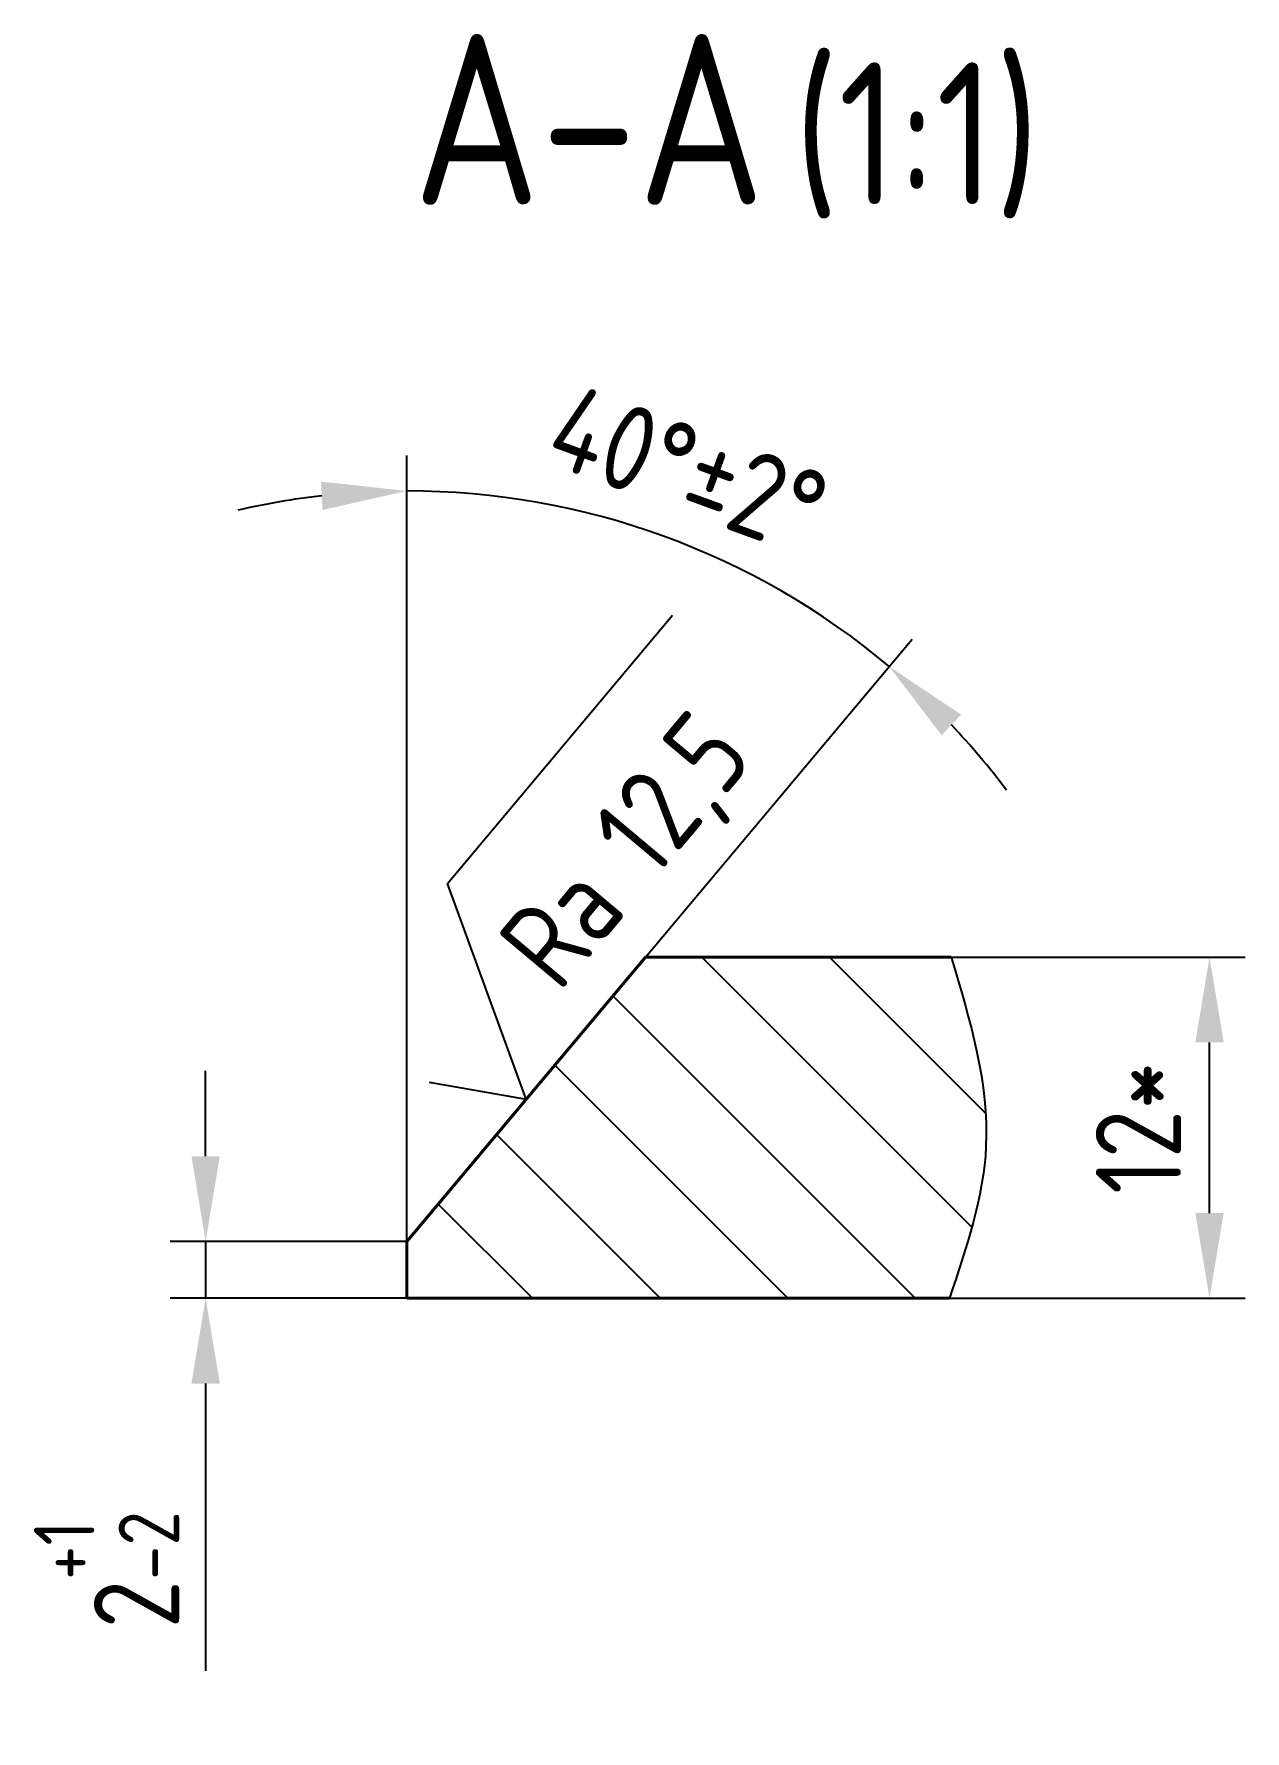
# Model space of a CAD drawing. Header units: millimetres. Extents: x 133 to 1095, y -430 to -110.
# Drawn here: x 132.7 to 175.3, y -169.9 to -110.2 of the extents above.
import ezdxf
from ezdxf.enums import TextEntityAlignment as Align

# ---------------------------------------------------------------- set-up
doc = ezdxf.new("R2010")
doc.units = ezdxf.units.MM
for name, color, linetype in [('Bord', 1, 'Continuous'), ('Cont', 6, 'Continuous'), ('DIM', 7, 'Continuous'), ('HATCH', 2, 'Continuous'), ('Text', 3, 'Continuous'), ('Textb', 6, 'Continuous')]:
    doc.layers.add(name, color=color, linetype=linetype)
doc.styles.add('Style1', font='romans.shx', dxfattribs={"width": 0.8})
doc.dimstyles.new('Lin', dxfattribs={"dimtxt": 3, "dimasz": 3, "dimexe": 1.25, "dimexo": 0, "dimgap": 1, "dimtad": 1, "dimdec": 3, "dimtxsty": 'Style1', "dimcen": 2.5, "dimclrt": 3, "dimadec": 0, "dimazin": 0, "dimtfac": 1, "dimtdec": 3, "dimtmove": 0, "dimatfit": 3, "dimldrblk": 'DOT', "dimfxl": 1, "dimarcsym": 0})

# ---------------------------------------------------------------- blocks, each defined once
blk = doc.blocks.new('*D10')
at = {"layer": 'DIM', "color": 0, "lineweight": -2, "transparency": 16777216}
for p, q in [((138.712, -149.697), (138.712, -146.697)), ((145.792, -152.697), (137.462, -152.697)), ((138.712, -152.697), (138.712, -154.697)), ((145.792, -154.697), (137.462, -154.697)), ((138.712, -157.697), (138.712, -167.804))]:
    blk.add_line(p, q, dxfattribs=at)
at = {"layer": 'DIM', "color": 0, "transparency": 16777216}
for points in [[(138.212, -149.697), (139.212, -149.697), (138.712, -152.697)], [(138.212, -157.697), (139.212, -157.697), (138.712, -154.697)]]:
    blk.add_solid(points, dxfattribs=at)
at = {"layer": 'DIM', "color": 3, "transparency": 16777216, "insert": (135.227, -164.25), "char_height": 3, "attachment_point": 5, "rotation": 90, "style": 'Style1'}
blk.add_mtext('2{}{\\H0.71x;\\C3;\\S+1^-2;}', dxfattribs=at)
blk = doc.blocks.new('_Dot')
at = {"color": 0, "linetype": 'ByBlock', "lineweight": -2}
blk.add_line((-0.5, 0), (-1, 0), dxfattribs=at)
at = {"color": 0, "linetype": 'ByBlock', "const_width": 0.5}
blk.add_lwpolyline([(-0.25, 0, 1), (0.25, 0, 1)], format="xyb", close=True, dxfattribs=at)
blk = doc.blocks.new('*D11')
at = {"layer": 'DIM', "color": 0, "lineweight": -2, "transparency": 16777216}
for p, q in [((164.036, -142.697), (175.282, -142.697)), ((174.032, -151.697), (174.032, -145.697)), ((164.036, -154.697), (175.282, -154.697))]:
    blk.add_line(p, q, dxfattribs=at)
at = {"layer": 'DIM', "color": 0, "transparency": 16777216}
for points in [[(173.532, -145.697), (174.532, -145.697), (174.032, -142.697)], [(173.532, -151.697), (174.532, -151.697), (174.032, -154.697)]]:
    blk.add_solid(points, dxfattribs=at)
at = {"layer": 'DIM', "color": 3, "transparency": 16777216, "insert": (171.532, -148.697), "char_height": 3, "attachment_point": 5, "rotation": 90, "style": 'Style1'}
blk.add_mtext('12*', dxfattribs=at)
blk = doc.blocks.new('*D12')
at = {"layer": 'DIM', "color": 0, "lineweight": -2, "transparency": 16777216}
for p, q in [((145.792, -152.697), (145.792, -125.042)), ((154.183, -142.697), (163.568, -131.512))]:
    blk.add_line(p, q, dxfattribs=at)
for start, end in [(96.51325, 103.02651), (50, 90), (36.97349, 43.48675)]:
    blk.add_arc((145.792, -152.697), 26.405, start, end, dxfattribs=at)
at = {"layer": 'DIM', "color": 0, "transparency": 16777216}
for points in [[(142.768, -125.963), (142.825, -126.962), (145.792, -126.292)], [(164.606, -134.889), (165.292, -134.161), (162.764, -132.469)]]:
    blk.add_solid(points, dxfattribs=at)
at = {"layer": 'DIM', "color": 3, "transparency": 16777216, "insert": (155.678, -125.535), "char_height": 3, "attachment_point": 5, "rotation": 340, "style": 'Style1'}
blk.add_mtext('40°%%p2%%d', dxfattribs=at)
blk = doc.blocks.new('sherISO_01')
at = {"layer": 'Text'}
blk.add_line((4.041, 7), (16.364, 7), dxfattribs=at)
blk.add_lwpolyline([(-1.732, 3), (0, 0), (4.041, 7)], dxfattribs=at)
at = {"layer": 'Text', "style": 'Style1', "width": 0.8}
blk.add_text('Ra', height=3, dxfattribs=at).set_placement((3.584, 1.5))
blk.add_attdef('12,5', (8.727, 1.5), '', height=3, dxfattribs=at)
blk = doc.blocks.new('ZNAK02')
at = {"layer": 'Textb', "style": 'Style1', "width": 0.8}
blk.add_attdef('А-А', text='', height=6, dxfattribs=at).set_placement((13.924, -0.059), align=Align.RIGHT)
blk.add_attdef('SC(1)', (14.939, -0.059), '', height=5, dxfattribs=at)

msp = doc.modelspace()

# ---------------------------------------------------------------- hatches: boundary and pattern name
at = {"layer": 'HATCH'}
h = msp.add_hatch(dxfattribs=at)
h.set_pattern_fill('ANSI31', color=256, angle=90)
edge = h.paths.add_edge_path()
edge.add_line((154.1826, -142.6965), (145.7916, -152.6965))
edge.add_line((145.7916, -152.6965), (145.7916, -154.6965))
edge.add_line((145.7916, -154.6965), (164.8814, -154.6965))
edge.add_spline(control_points=[(164.8814, -154.6965), (165.4798, -152.9212), (166.8159, -148.9572), (165.611, -144.9236), (164.9457, -142.6965)], knot_values=[0, 0, 0, 0, 5.4926496, 12.2635899, 12.2635899, 12.2635899, 12.2635899], degree=3, periodic=0)
edge.add_line((164.9457, -142.6965), (154.1826, -142.6965))

# ---------------------------------------------------------------- linework, layer by layer
at = {"layer": 'Bord'}
msp.add_open_spline([(164.9457, -142.6965), (165.611, -144.9236), (166.8159, -148.9572), (165.4798, -152.9212), (164.8814, -154.6965)], degree=3, knots=[0, 0, 0, 0, 6.7709403, 12.2635899, 12.2635899, 12.2635899, 12.2635899], dxfattribs=at)
at = {"layer": 'Cont', "lineweight": 40}
for p, q in [((145.7916, -152.6965), (154.1826, -142.6965)), ((154.1826, -142.6965), (164.9457, -142.6965)), ((145.7916, -154.6965), (145.7916, -152.6965)), ((145.7916, -154.6965), (164.8814, -154.6965))]:
    msp.add_line(p, q, dxfattribs=at)

# ---------------------------------------------------------------- block references
at = {"layer": 'DIM'}
msp.add_blockref('ZNAK02', (144.4759, -116.1541), dxfattribs=at).add_auto_attribs({'А-А': 'А-А', 'SC(1)': '(1:1)'})
at = {"layer": 'DIM', "rotation": 49.99999999999989}
msp.add_blockref('sherISO_01', (149.9871, -147.6965), dxfattribs=at).add_auto_attribs({'12,5': '12,5'})

# ---------------------------------------------------------------- dimensions: what is measured, and where the dimension line sits
at = {"layer": 'DIM'}
dim = msp.add_angular_dim_2l(base=(157.6419, -129.1005), line1=((145.7916, -154.6965), (145.7916, -152.6965)), line2=((145.7916, -152.6965), (154.1826, -142.6965)), text='<>%%p2%%d', dimstyle='Lin', dxfattribs=at)
dim.commit()
dim.dimension.update_dxf_attribs({"geometry": '*D12', "text_midpoint": (155.6775, -125.5351)})
dim = msp.add_linear_dim(base=(174.0322, -142.6965), p1=(164.0359, -154.6965), p2=(164.0359, -142.6965), angle=90, text='<>*', dimstyle='Lin', dxfattribs=at)
dim.commit()
dim.dimension.update_dxf_attribs({"geometry": '*D11', "text_midpoint": (171.5322, -148.6965)})
dim = msp.add_linear_dim(base=(138.7121, -154.6965), p1=(145.7916, -152.6965), p2=(145.7916, -154.6965), angle=90, text='<>{}{\\H0.71x;\\C3;\\S+1^-2;}', dimstyle='Lin', override={"dimtp": 1, "dimtm": 2, "dimtdec": 3, "dimtzin": 8}, dxfattribs=at)
dim.commit()
dim.dimension.update_dxf_attribs({"geometry": '*D10', "text_midpoint": (135.2271, -164.2502)})

doc.saveas('drawing.dxf')
